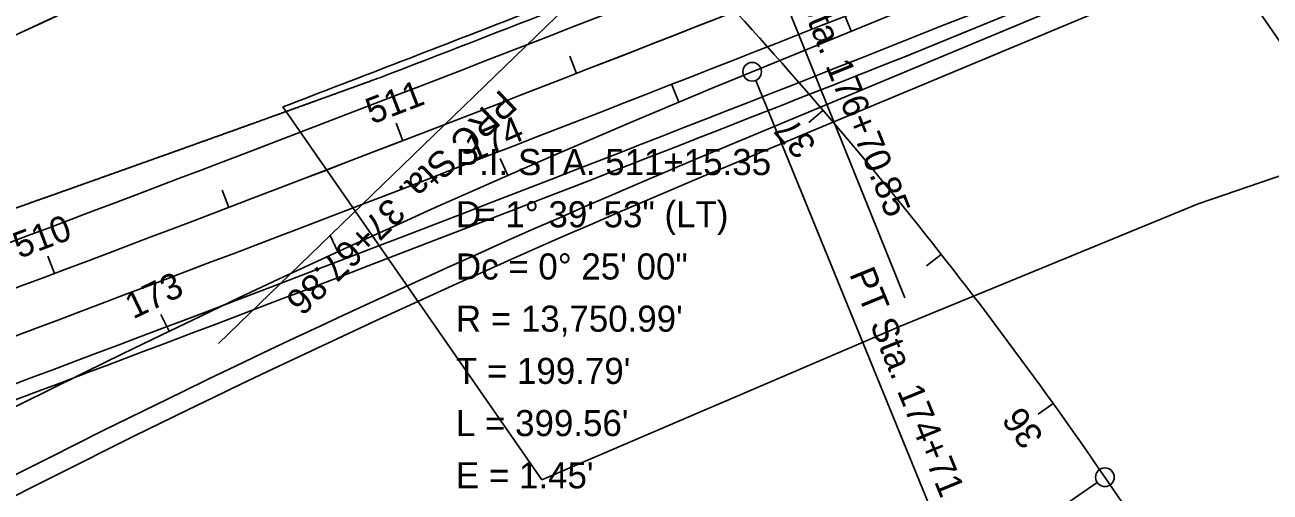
# Model space of a CAD drawing. Extents: x 2189265 to 2197064, y 659983 to 677528.
# Drawn here: x 2192580.3 to 2192914.4, y 666970 to 667095.3 of the extents above; entities that cross this region are included whole.
import ezdxf

# ---------------------------------------------------------------- set-up
doc = ezdxf.new("R2010")
doc.units = 0
for name, color, linetype in [('BR_P_Slab_Object', 7, 'Continuous'), ('GE_P_CL_50', 7, 'Continuous'), ('PM_P_Lane_Line', 7, 'Continuous'), ('PV_P_EOP', 7, 'Continuous'), ('PV_P_Shoulder', 7, 'Continuous'), ('RD_P_Concrete_Barrier', 7, 'Continuous'), ('RW_P_Const_Limits', 7, 'Continuous')]:
    doc.layers.add(name, color=color, linetype=linetype)

msp = doc.modelspace()

# ---------------------------------------------------------------- linework, layer by layer
at = {"layer": 'BR_P_Slab_Object'}
for p, q in [((2192867.35, 667162.68), (2192937.15, 667061.68)), ((2192649.58, 667073.29), (2192719.05, 666973.32)), ((2192895.1, 667047.27), (2192937.15, 667061.68)), ((2192815.3, 667014.51), (2192895.1, 667047.27)), ((2192719.05, 666973.32), (2192815.3, 667014.51))]:
    msp.add_line(p, q, dxfattribs=at)
msp.add_arc((2187740.96, 679896.92), 13730.99, 290.945817, 291.230588, dxfattribs=at)
at = {"layer": 'GE_P_CL_50'}
for p, q in [((2192775.48, 667082.71), (2193045.23, 667193.13)), ((2192757.65, 667167.79), (2192816.44, 667022.1)), ((2192746.95, 667120.76), (2192632.3, 667009.82)), ((2192802.08, 667093.6), (2192800.19, 667098.22)), ((2192728.36, 667082.26), (2192726.54, 667086.92)), ((2192755.84, 667074.58), (2192753.91, 667079.2)), ((2192776.42, 667080.39), (2192834.58, 666938.31)), ((2192794.46, 667072.36), (2192790.67, 667069.1)), ((2192681.73, 667064.21), (2192679.93, 667068.88)), ((2192709.88, 667054.9), (2192707.87, 667059.47)), ((2192635.04, 667046.33), (2192633.26, 667051)), ((2192664.27, 667034.41), (2192662.18, 667038.95)), ((2192826.21, 667033.74), (2192822.28, 667030.65)), ((2192588.28, 667028.62), (2192586.51, 667033.3)), ((2192619.03, 667013.13), (2192616.86, 667017.64)), ((2192856.24, 666993.76), (2192852.17, 666990.85)), ((2192922.79, 666897.21), (2192870.12, 666973.98)), ((2192868.06, 666972.56), (2192741.78, 666885.92))]:
    msp.add_line(p, q, dxfattribs=at)
for centre in [(2192775.48, 667082.71), (2192870.12, 666973.98)]:
    msp.add_circle(centre, 2.5, dxfattribs=at)
for centre, radius, start, end in [((2194186.09, 663627.91), 3819.72, 111.97539, 161.02004), ((2187740.96, 679896.92), 13750.99, 290.288897, 291.953715), ((2191925.23, 666325.67), 1145.92, 34.45499, 44.05636), ((2193860.8, 664431.46), 2864.79, 112.26234, 141.7441)]:
    msp.add_arc(centre, radius, start, end, dxfattribs=at)
at = {"layer": 'PM_P_Lane_Line'}
for radius in [13750.99, 13762.99]:
    msp.add_arc((2187740.96, 679896.92), radius, 290.288897, 291.953832, dxfattribs=at)
at = {"layer": 'PV_P_EOP'}
for centre, radius, start, end in [((2194186.09, 663627.91), 3819.72, 111.97539, 121.22772), ((2187740.96, 679896.92), 13738.99, 290.288897, 291.953832), ((2187740.96, 679896.92), 13774.99, 290.288897, 291.953832)]:
    msp.add_arc(centre, radius, start, end, dxfattribs=at)
at = {"layer": 'PV_P_Shoulder'}
msp.add_line((2192816.15, 667086.65), (2192852.64, 667101.57), dxfattribs=at)
for centre, radius, start, end in [((2194186.09, 663627.91), 3819.72, 111.97539, 120.90439), ((2187740.96, 679896.92), 13732.99, 291.057407, 291.953832), ((2187740.96, 679896.92), 13778.99, 290.288897, 291.612564)]:
    msp.add_arc(centre, radius, start, end, dxfattribs=at)
for points in [[(2192618.87, 667060.72), (2192619.63, 667060.99), (2192620.39, 667061.27), (2192621.16, 667061.54), (2192621.92, 667061.81), (2192622.68, 667062.08), (2192623.44, 667062.36), (2192624.21, 667062.63), (2192624.97, 667062.9), (2192625.73, 667063.17), (2192626.49, 667063.45), (2192627.26, 667063.72), (2192628.02, 667063.99), (2192628.78, 667064.27), (2192629.54, 667064.54), (2192630.31, 667064.81), (2192631.07, 667065.09), (2192631.83, 667065.36), (2192632.59, 667065.63), (2192633.36, 667065.91), (2192634.12, 667066.18), (2192634.88, 667066.45), (2192635.64, 667066.73), (2192636.41, 667067), (2192637.17, 667067.27), (2192637.93, 667067.55), (2192638.69, 667067.82), (2192639.45, 667068.09), (2192640.22, 667068.37), (2192640.98, 667068.64), (2192641.74, 667068.92), (2192642.5, 667069.19), (2192643.27, 667069.46), (2192644.03, 667069.74), (2192644.79, 667070.01), (2192645.55, 667070.28), (2192646.31, 667070.56), (2192647.08, 667070.83), (2192647.84, 667071.11), (2192648.6, 667071.38), (2192649.36, 667071.66), (2192650.12, 667071.93), (2192650.89, 667072.2), (2192651.65, 667072.48), (2192652.41, 667072.75), (2192653.17, 667073.03), (2192653.93, 667073.3), (2192654.7, 667073.58), (2192655.46, 667073.85), (2192656.22, 667074.13), (2192656.98, 667074.4), (2192657.74, 667074.68), (2192658.51, 667074.95), (2192659.27, 667075.23), (2192660.03, 667075.5), (2192660.79, 667075.77), (2192661.55, 667076.05), (2192662.31, 667076.32), (2192663.08, 667076.6), (2192663.84, 667076.88), (2192664.6, 667077.15), (2192665.36, 667077.43), (2192666.12, 667077.7), (2192666.88, 667077.98), (2192667.65, 667078.25), (2192668.41, 667078.53), (2192669.17, 667078.8), (2192669.93, 667079.08), (2192670.69, 667079.35), (2192671.45, 667079.63), (2192672.22, 667079.9), (2192672.98, 667080.18), (2192673.74, 667080.46), (2192675.26, 667081.01)], [(2192562.39, 667040.68), (2192563.16, 667040.95), (2192563.92, 667041.22), (2192564.68, 667041.49), (2192565.45, 667041.76), (2192566.21, 667042.03), (2192566.98, 667042.3), (2192567.74, 667042.57), (2192568.5, 667042.84), (2192569.27, 667043.11), (2192570.03, 667043.38), (2192570.79, 667043.65), (2192571.56, 667043.92), (2192572.32, 667044.19), (2192573.08, 667044.45), (2192573.85, 667044.72), (2192574.61, 667044.99), (2192575.37, 667045.26), (2192576.14, 667045.53), (2192576.9, 667045.8), (2192577.66, 667046.07), (2192578.43, 667046.34), (2192579.19, 667046.61), (2192579.96, 667046.88), (2192580.72, 667047.15), (2192581.48, 667047.42), (2192582.25, 667047.7), (2192583.01, 667047.97), (2192583.77, 667048.24), (2192584.54, 667048.51), (2192585.3, 667048.78), (2192586.06, 667049.05), (2192586.83, 667049.32), (2192587.59, 667049.59), (2192588.35, 667049.86), (2192589.11, 667050.13), (2192589.88, 667050.4), (2192590.64, 667050.67), (2192591.4, 667050.94), (2192592.17, 667051.21), (2192592.93, 667051.48), (2192593.69, 667051.75), (2192594.46, 667052.03), (2192595.22, 667052.3), (2192595.98, 667052.57), (2192596.75, 667052.84), (2192597.51, 667053.11), (2192598.27, 667053.38), (2192599.04, 667053.65), (2192599.8, 667053.92), (2192600.56, 667054.19), (2192601.32, 667054.47), (2192602.09, 667054.74), (2192602.85, 667055.01), (2192603.61, 667055.28), (2192604.38, 667055.55), (2192605.14, 667055.82), (2192605.9, 667056.1), (2192606.66, 667056.37), (2192607.43, 667056.64), (2192608.19, 667056.91), (2192608.95, 667057.18), (2192609.72, 667057.45), (2192610.48, 667057.73), (2192611.24, 667058), (2192612, 667058.27), (2192612.77, 667058.54), (2192613.53, 667058.81), (2192614.29, 667059.09), (2192615.06, 667059.36), (2192615.82, 667059.63), (2192616.58, 667059.9), (2192617.34, 667060.18), (2192618.11, 667060.45), (2192618.87, 667060.72)]]:
    msp.add_spline(points, degree=3, dxfattribs=at)
at = {"layer": 'RD_P_Concrete_Barrier'}
for p, q in [((2192977.37, 667149.81), (2192767.41, 667062.22)), ((2192816.15, 667086.65), (2192852.64, 667101.57))]:
    msp.add_line(p, q, dxfattribs=at)
for centre, radius, start, end in [((2187740.96, 679896.92), 13778.99, 290.288897, 291.612564), ((2193839.07, 664493.36), 2783.43, 112.64458, 123.10951)]:
    msp.add_arc(centre, radius, start, end, dxfattribs=at)
at = {"layer": 'RW_P_Const_Limits'}
msp.add_line((2192979.29, 667145.19), (2192769.34, 667057.61), dxfattribs=at)
msp.add_arc((2193839.07, 664493.36), 2778.43, 112.64458, 123.17196, dxfattribs=at)

# ---------------------------------------------------------------- texts
at = {"layer": 'GE_P_CL_50'}
for s, rotation, p in [('PT Sta. 176+70.85', 291.9754, (2192782.41, 667115.78)), ('PRC Sta. 37+67.86', 224.0564, (2192708.06, 667078.26)), ('511', 21.0574, (2192673.49, 667068.54)), ('174', 23.6873, (2192700.46, 667058.41)), ('37', 130.6634, (2192793.02, 667063.31)), ('510', 20.6407, (2192578.82, 667032.54)), ('PT Sta. 174+71.25', 292.2623, (2192801.45, 667028.5)), ('173', 25.6873, (2192609.39, 667016.26)), ('36', 125.6634, (2192853.92, 666984.98))]:
    msp.add_text(s, height=7, rotation=rotation, dxfattribs=at).set_placement(p)
for s, p in [('P.I. STA. 511+15.35', (2192696, 667055)), ('D', (2192696, 667041)), ('  = 1%%d 39\' 53" (LT)', (2192696, 667041)), ('Dc = 0%%d 25\' 00"', (2192696, 667027)), ("R = 13,750.99'", (2192696, 667013)), ("T = 199.79'", (2192696, 666999)), ("L = 399.56'", (2192696, 666985)), ("E = 1.45'", (2192696, 666971))]:
    msp.add_text(s, height=7, dxfattribs=at).set_placement(p)

doc.saveas('drawing.dxf')
